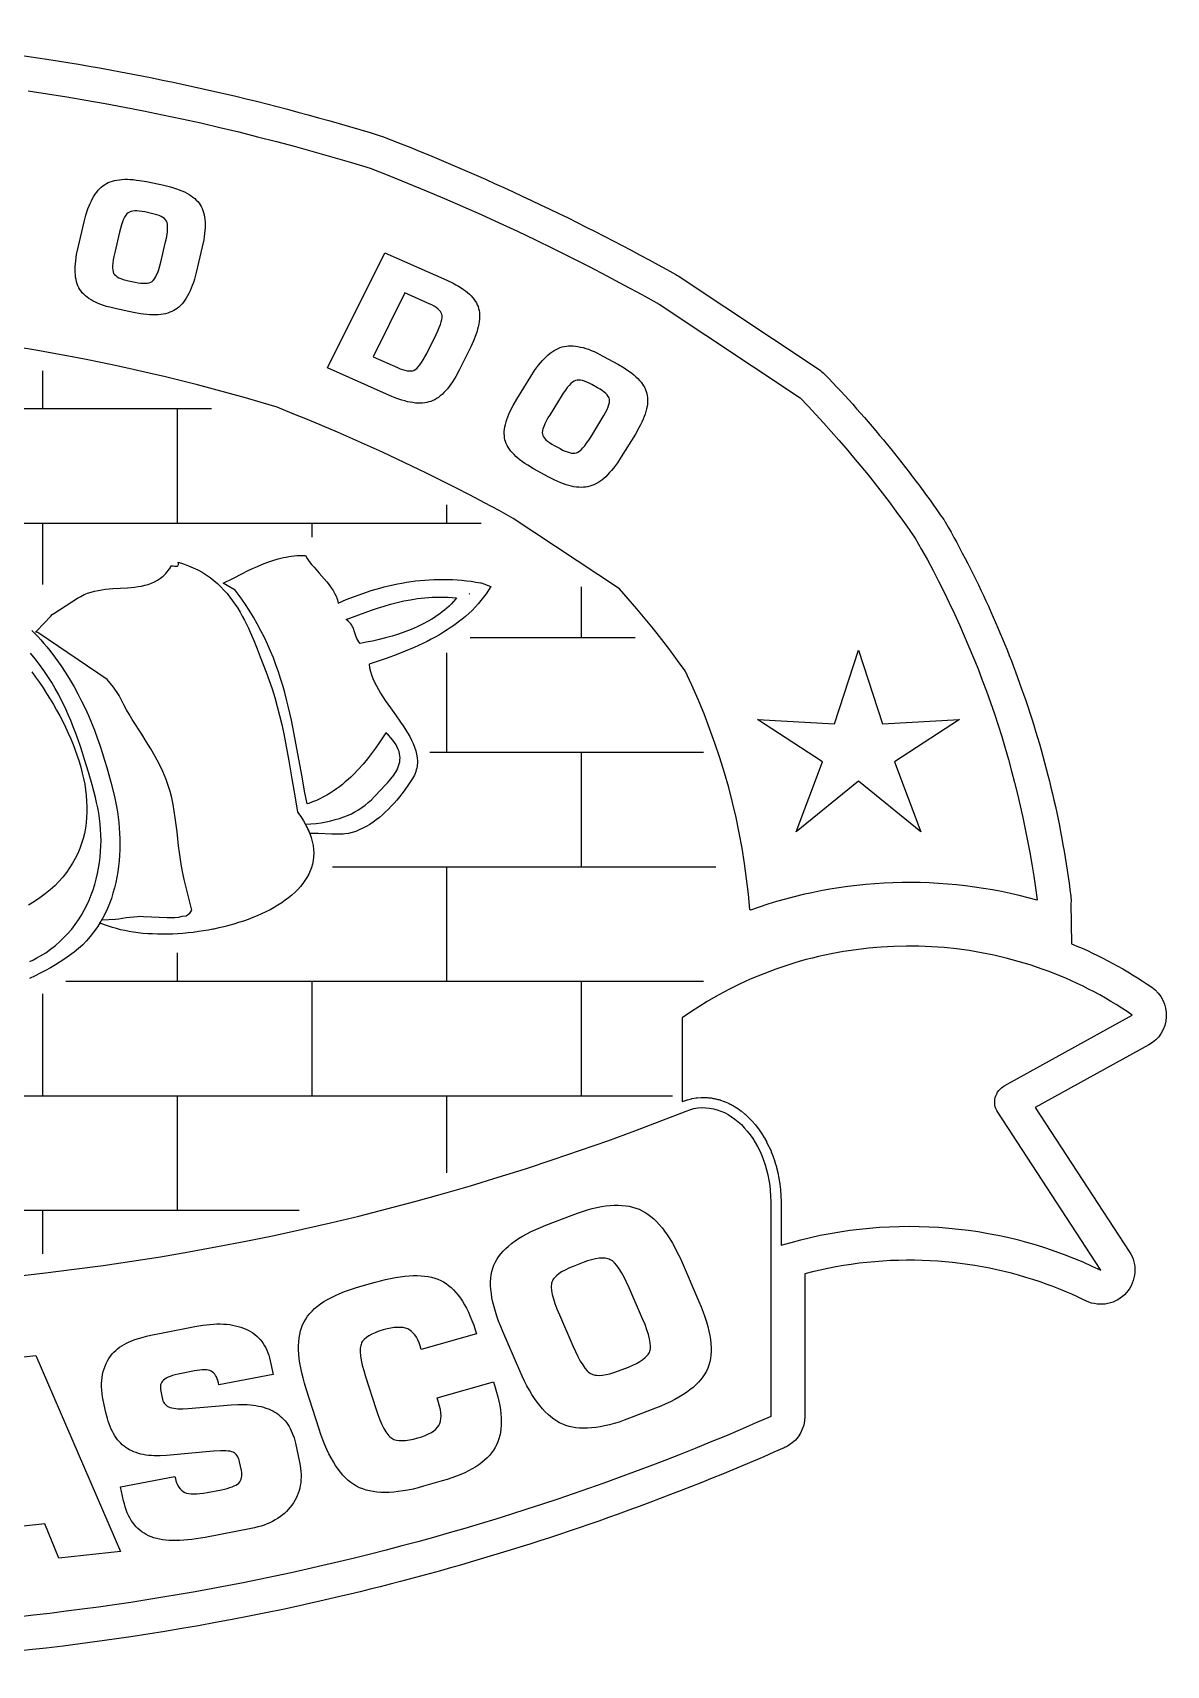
# Model space of a CAD drawing. Extents: x 0 to 420, y 0 to 240.
# Drawn here: x 253.4 to 420, y 0 to 240 of the extents above; entities that cross this region are included whole.
import ezdxf

# ---------------------------------------------------------------- set-up
doc = ezdxf.new("R2010")
doc.units = 0
doc.layers.add('Default Layer', color=1, linetype='CONTINUOUS')
doc.layers.add('Preview Toolpath Layer', color=1, linetype='CONTINUOUS')

msp = doc.modelspace()

# ---------------------------------------------------------------- linework, layer by layer
at = {"layer": 'Default Layer'}
msp.add_lwpolyline([(212.73, 240, -0.030894), (255.44, 236.1, -0.03643), (304.46, 224.85, -0.016156), (304.77, 224.75, -0.034459), (347.9, 204.45, -0.019472), (348.23, 204.25), (368.95, 190.48, -0.054064), (369.77, 189.79, -0.041039), (387.27, 168.43, -0.020932), (387.49, 168.08, -0.046662), (399.02, 142.74, -0.052003), (405.96, 113.09, -0.052157), (405.98, 112.05), (406.08, 106.06, -0.054553), (417.85, 99.68, -0.55657), (417.42, 91.19), (400.74, 81.99), (414.56, 60.81, -0.335463), (414.14, 54.79, -0.335463), (408.24, 53.55, 0.026503), (402.47, 56, 0.074015), (385.29, 59.47, 0.077955), (366.86, 57.55), (366.86, 36.58, -0.260981), (364.47, 32.32, -0.031548), (363.83, 31.98, -0.017645), (339.44, 22.23, -0.032416), (292.58, 8.76, -0.052999), (212.64, 0, -0.030515)], format="xyb", dxfattribs=at)
for points in [[(252.7, 231.46), (255.54, 231.02), (258.37, 230.57), (261.2, 230.09), (264.02, 229.58), (266.84, 229.06), (269.66, 228.51), (272.47, 227.93), (275.27, 227.34), (278.07, 226.72), (280.86, 226.07), (283.65, 225.4), (286.43, 224.71), (289.21, 224), (291.98, 223.26), (294.74, 222.5), (297.5, 221.71), (300.25, 220.91), (302.99, 220.07), (305.73, 218.99), (308.46, 217.89), (311.18, 216.76), (313.89, 215.62), (316.59, 214.44), (319.27, 213.25), (321.94, 212.03), (324.61, 210.8), (327.26, 209.53), (329.89, 208.25), (332.52, 206.95), (335.14, 205.62), (337.74, 204.27), (340.33, 202.9), (342.9, 201.5), (345.47, 200.09), (366.18, 186.32), (367.34, 185.1), (368.49, 183.87), (369.63, 182.63), (370.75, 181.38), (371.86, 180.12), (372.96, 178.85), (374.04, 177.57), (375.11, 176.28), (376.16, 174.98), (377.21, 173.67), (378.23, 172.34), (379.24, 171.01), (380.24, 169.67), (381.23, 168.32), (382.2, 166.96), (383.15, 165.59), (384.03, 164.04), (384.88, 162.49), (385.71, 160.92), (386.53, 159.35), (387.32, 157.76), (388.1, 156.17), (388.85, 154.57), (389.58, 152.97), (390.3, 151.35), (390.99, 149.73), (391.66, 148.11), (392.32, 146.47), (392.95, 144.83), (393.56, 143.18), (394.15, 141.52), (394.72, 139.86), (395.27, 138.19), (395.8, 136.52), (396.31, 134.84), (396.79, 133.15), (397.26, 131.46), (397.7, 129.76), (398.13, 128.06), (398.53, 126.35), (398.91, 124.64), (399.27, 122.93), (399.61, 121.21), (399.93, 119.48), (400.23, 117.75), (400.5, 116.02), (400.76, 114.28), (400.99, 112.54), (401, 112.47), (399.7, 112.82), (398.39, 113.15), (397.09, 113.45), (395.77, 113.73), (394.46, 113.98), (393.14, 114.21), (391.81, 114.4), (390.48, 114.58), (389.16, 114.73), (387.82, 114.85), (386.49, 114.94), (385.16, 115.01), (383.82, 115.06), (382.49, 115.08), (381.15, 115.07), (379.82, 115.04), (378.49, 114.98), (377.15, 114.89), (375.82, 114.78), (374.5, 114.65), (373.17, 114.49), (371.85, 114.3), (370.53, 114.09), (369.22, 113.85), (367.91, 113.58), (366.6, 113.29), (365.3, 112.98), (364.01, 112.64), (362.72, 112.27), (361.44, 111.88), (360.16, 111.46), (358.9, 111.02), (358.78, 111.1), (358.57, 113.37), (358.31, 115.63), (358, 117.89), (357.64, 120.14), (357.22, 122.38), (356.75, 124.61), (356.24, 126.82), (355.67, 129.03), (355.04, 131.22), (354.37, 133.4), (353.65, 135.57), (352.87, 137.72), (352.05, 139.86), (351.17, 141.98), (350.25, 144.08), (349.27, 146.17), (348.15, 147.73), (347, 149.29), (345.83, 150.82), (344.63, 152.34), (343.41, 153.84), (342.17, 155.32), (340.9, 156.78), (339.61, 158.23), (324.01, 168.6), (321.91, 169.75), (319.8, 170.88), (317.68, 171.99), (315.55, 173.09), (313.41, 174.17), (311.26, 175.23), (309.11, 176.28), (306.94, 177.31), (304.77, 178.32), (302.58, 179.32), (300.39, 180.29), (298.19, 181.26), (295.98, 182.2), (293.76, 183.13), (291.53, 184.04), (289.3, 184.93), (286.97, 185.63), (284.63, 186.3), (282.29, 186.96), (279.94, 187.59), (277.59, 188.21), (275.24, 188.81), (272.87, 189.39), (270.51, 189.95), (268.14, 190.49), (265.76, 191.01), (263.38, 191.51), (261, 191.99), (258.61, 192.46), (256.22, 192.9), (253.82, 193.32), (251.42, 193.73)], [(254.79, 190.3), (254.79, 184.75)], [(145.6, 184.75), (155.78, 184.75), (175.58, 184.75), (195.39, 184.75), (215.19, 184.75), (234.99, 184.75), (254.79, 184.75), (274.59, 184.75), (279.65, 184.75)], [(274.59, 184.75), (274.59, 167.92)], [(314.19, 170.59), (314.19, 167.92)], [(105.94, 167.92), (116.18, 167.92), (135.98, 167.92), (155.78, 167.92), (175.58, 167.92), (195.39, 167.92), (215.19, 167.92), (234.99, 167.92), (254.79, 167.92), (274.59, 167.92), (294.39, 167.92), (314.19, 167.92), (319.31, 167.92)], [(254.79, 167.92), (254.79, 158.9)], [(294.39, 167.92), (294.39, 165.82)], [(333.99, 158.53), (333.99, 151.08)], [(253.23, 152.11), (253.67, 151.68), (254.11, 151.22), (254.56, 150.74), (255, 150.23), (255.44, 149.71), (255.87, 149.17), (256.7, 148.06), (257.49, 146.95), (258.22, 145.87), (258.86, 144.84), (259.46, 143.83), (260.02, 142.8), (260.56, 141.75), (261.07, 140.69), (261.55, 139.62), (262.01, 138.54), (262.44, 137.45), (262.85, 136.36), (263.23, 135.26), (263.6, 134.17), (263.94, 133.07), (264.26, 131.98), (264.56, 130.9), (264.85, 129.83), (265.37, 127.73), (265.53, 126.99), (265.68, 126.24), (265.81, 125.47), (265.92, 124.69), (266.01, 123.91), (266.09, 123.12), (266.14, 122.32), (266.17, 121.51), (266.18, 120.7), (266.17, 119.89), (266.13, 119.08), (266.07, 118.27), (265.99, 117.46), (265.88, 116.66), (265.74, 115.86), (265.58, 115.06), (265.39, 114.28), (265.17, 113.5), (264.93, 112.73), (264.65, 111.98), (264.34, 111.23), (264, 110.51), (263.64, 109.79), (263.23, 109.1), (262.8, 108.42), (262.33, 107.77), (261.83, 107.13), (261.29, 106.52), (260.72, 105.93), (260.11, 105.37), (259.46, 104.83), (258.77, 104.33), (258.1, 103.87), (257.41, 103.42), (256.71, 102.98), (255.98, 102.55), (255.24, 102.14), (254.48, 101.73), (253.71, 101.34), (252.92, 100.97)], [(252.95, 103.45), (253.48, 103.72), (254, 103.99), (254.51, 104.28), (255.28, 104.76), (256.01, 105.27), (256.7, 105.81), (257.35, 106.38), (257.97, 106.97), (258.55, 107.59), (259.1, 108.23), (259.61, 108.89), (260.09, 109.57), (260.53, 110.27), (260.94, 110.99), (261.32, 111.73), (261.66, 112.48), (261.97, 113.24), (262.25, 114.01), (262.5, 114.79), (262.71, 115.59), (262.9, 116.39), (263.06, 117.19), (263.18, 118), (263.28, 118.82), (263.35, 119.63), (263.39, 120.45), (263.41, 121.27), (263.39, 122.08), (263.35, 122.89), (263.29, 123.69), (263.2, 124.49), (263.08, 125.28), (262.94, 126.06), (262.77, 126.83), (262.58, 127.59), (262.09, 129.42), (261.56, 131.29), (261, 133.18), (260.7, 134.13), (260.38, 135.09), (260.05, 136.04), (259.71, 137), (259.34, 137.95), (258.96, 138.91), (258.55, 139.85), (258.12, 140.79), (257.67, 141.73), (257.2, 142.66), (256.69, 143.57), (256.16, 144.48), (255.6, 145.37), (255.01, 146.25), (254.39, 147.12), (253.73, 147.97), (253.04, 148.8)], [(314.19, 148.82), (314.19, 134.24)], [(317.69, 151.08), (333.99, 151.08), (341.92, 151.08)], [(253.23, 146.05), (253.79, 145.27), (254.35, 144.47), (254.89, 143.67), (255.41, 142.86), (255.92, 142.04), (256.41, 141.22), (256.89, 140.39), (257.34, 139.56), (257.78, 138.73), (258.19, 137.89), (258.59, 137.05), (258.96, 136.21), (259.3, 135.37), (259.63, 134.53), (259.93, 133.69), (260.2, 132.85), (260.44, 132.01), (260.66, 131.17), (260.85, 130.34), (261.01, 129.51), (261.14, 128.68), (261.23, 127.86), (261.3, 127.05), (261.33, 126.24), (261.33, 125.43), (261.29, 124.64), (261.22, 123.85), (261.11, 123.07), (260.96, 122.3), (260.78, 121.54), (260.55, 120.79), (260.28, 120.05), (259.98, 119.32), (259.63, 118.6), (259.23, 117.9), (258.8, 117.21), (258.32, 116.54), (257.79, 115.88), (257.22, 115.23), (256.6, 114.6), (255.93, 113.99), (255.21, 113.4), (254.44, 112.82), (253.62, 112.26), (252.74, 111.72)], [(311.75, 134.24), (314.19, 134.24), (328.51, 134.24), (333.99, 134.24), (348.31, 134.24), (351.96, 134.24)], [(333.99, 134.24), (333.99, 117.4)], [(297.43, 117.4), (314.19, 117.4), (333.99, 117.4), (353.79, 117.4)], [(314.19, 117.4), (314.19, 100.57)], [(274.59, 104.72), (274.59, 100.57)], [(254.79, 98.71), (254.79, 83.73)], [(258.22, 100.57), (274.59, 100.57), (294.39, 100.57), (314.19, 100.57), (333.99, 100.57), (351.97, 100.57)], [(294.39, 100.57), (294.39, 83.73)], [(333.99, 100.57), (333.99, 83.73)], [(140.65, 83.73), (155.78, 83.73), (175.58, 83.73), (195.39, 83.73), (215.19, 83.73), (234.99, 83.73), (254.79, 83.73), (274.59, 83.73), (294.39, 83.73), (314.19, 83.73), (333.99, 83.73), (345.86, 83.73), (347.39, 83.73)], [(251.02, 57.23), (255.25, 57.7), (259.48, 58.22), (263.71, 58.79), (267.92, 59.41), (272.13, 60.07), (276.33, 60.79), (280.51, 61.55), (284.69, 62.35), (288.86, 63.21), (293.02, 64.11), (297.16, 65.06), (301.29, 66.05), (305.42, 67.1), (309.52, 68.19), (313.62, 69.32), (317.7, 70.51), (321.77, 71.74), (325.82, 73.01), (329.86, 74.34), (333.89, 75.71), (337.89, 77.12), (341.88, 78.58), (345.86, 80.09), (349.4, 81.48), (349.98, 81.68), (350.57, 81.83), (351.15, 81.93), (351.73, 81.98), (352.3, 81.97), (352.87, 81.92), (353.43, 81.82), (353.98, 81.67), (354.52, 81.48), (355.06, 81.25), (355.58, 80.97), (356.09, 80.65), (356.58, 80.3), (357.06, 79.91), (357.53, 79.48), (357.97, 79.02), (358.4, 78.52), (358.81, 78), (359.2, 77.44), (359.57, 76.86), (359.91, 76.25), (360.23, 75.61), (360.52, 74.95), (360.79, 74.27), (361.03, 73.56), (361.25, 72.84), (361.43, 72.1), (361.58, 71.34), (361.7, 70.56), (361.79, 69.78), (361.84, 68.98), (361.86, 68.17), (361.86, 58.29), (361.86, 36.58), (361.78, 36.54), (359.58, 35.58), (357.38, 34.64), (355.18, 33.71), (352.97, 32.79), (350.75, 31.89), (348.53, 31), (346.3, 30.13), (344.07, 29.28), (341.83, 28.43), (339.59, 27.6), (337.34, 26.79), (335.08, 25.99), (332.82, 25.21), (330.56, 24.44), (328.29, 23.68), (326.01, 22.94), (323.73, 22.22), (321.45, 21.51), (319.16, 20.81), (316.87, 20.13), (314.57, 19.46), (312.27, 18.81), (309.96, 18.17), (307.65, 17.55), (305.33, 16.94), (303.01, 16.35), (300.69, 15.77), (298.36, 15.21), (296.03, 14.66), (293.7, 14.13), (291.36, 13.61), (289.01, 13.11), (286.67, 12.62), (284.32, 12.15), (281.97, 11.69), (279.61, 11.25), (277.25, 10.82), (274.89, 10.4), (272.52, 10.01), (270.15, 9.62), (267.78, 9.26), (265.41, 8.9), (263.03, 8.57), (260.65, 8.24), (258.27, 7.94), (255.88, 7.64), (253.5, 7.37), (251.11, 7.1)], [(274.59, 83.73), (274.59, 66.89)], [(314.19, 83.73), (314.19, 72.42)], [(132.69, 66.89), (135.98, 66.89), (155.78, 66.89), (175.58, 66.89), (195.39, 66.89), (215.19, 66.89), (234.99, 66.89), (254.79, 66.89), (274.59, 66.89), (292.55, 66.89)], [(254.79, 66.89), (254.79, 60.47)]]:
    msp.add_lwpolyline(points, dxfattribs=at)
for points in [[(260.93, 212.2), (261.19, 213.19), (261.49, 214.1), (261.65, 214.52), (261.82, 214.91), (261.99, 215.29), (262.18, 215.64), (262.37, 215.97), (262.57, 216.28), (262.78, 216.56), (262.99, 216.83), (263.22, 217.07), (263.45, 217.28), (263.69, 217.48), (263.94, 217.65), (264.2, 217.81), (264.48, 217.95), (264.78, 218.07), (265.09, 218.17), (265.41, 218.26), (265.76, 218.33), (266.12, 218.38), (266.49, 218.42), (266.89, 218.44), (267.29, 218.44), (267.72, 218.43), (268.16, 218.39), (268.61, 218.34), (269.09, 218.28), (270.08, 218.1), (272.63, 217.56), (273.61, 217.32), (274.07, 217.19), (274.5, 217.05), (274.92, 216.91), (275.31, 216.75), (275.68, 216.58), (276.02, 216.41), (276.35, 216.22), (276.65, 216.03), (276.93, 215.83), (277.19, 215.62), (277.42, 215.4), (277.64, 215.17), (277.83, 214.94), (277.99, 214.69), (278.14, 214.43), (278.28, 214.15), (278.39, 213.86), (278.49, 213.55), (278.57, 213.23), (278.63, 212.88), (278.68, 212.52), (278.7, 212.15), (278.71, 211.76), (278.7, 211.35), (278.68, 210.92), (278.63, 210.48), (278.57, 210.02), (278.5, 209.54), (278.29, 208.54), (277.39, 204.75), (277.13, 203.76), (276.99, 203.29), (276.83, 202.85), (276.67, 202.44), (276.5, 202.04), (276.33, 201.67), (276.14, 201.31), (275.95, 200.98), (275.75, 200.68), (275.54, 200.39), (275.32, 200.13), (275.09, 199.89), (274.85, 199.67), (274.61, 199.47), (274.36, 199.3), (274.1, 199.14), (273.82, 199.01), (273.52, 198.89), (273.21, 198.78), (272.88, 198.69), (272.54, 198.62), (272.18, 198.57), (271.8, 198.54), (271.41, 198.52), (271, 198.51), (270.57, 198.53), (270.13, 198.56), (269.67, 198.61), (269.2, 198.68), (268.2, 198.86), (265.67, 199.39), (264.69, 199.63), (264.23, 199.76), (263.79, 199.9), (263.38, 200.05), (262.99, 200.2), (262.62, 200.37), (262.27, 200.54), (261.95, 200.73), (261.64, 200.92), (261.36, 201.12), (261.11, 201.33), (260.87, 201.55), (260.66, 201.77), (260.47, 202.01), (260.3, 202.25), (260.15, 202.51), (260.02, 202.79), (259.91, 203.08), (259.82, 203.39), (259.74, 203.71), (259.68, 204.06), (259.64, 204.42), (259.61, 204.79), (259.6, 205.19), (259.61, 205.6), (259.64, 206.02), (259.69, 206.47), (259.83, 207.4), (260.04, 208.41), (260.93, 212.2)], [(266.13, 210.68), (265.42, 207.67), (265.3, 207.11), (265.21, 206.6), (265.14, 206.14), (265.11, 205.74), (265.1, 205.38), (265.13, 205.07), (265.19, 204.82), (265.27, 204.61), (265.4, 204.44), (265.57, 204.28), (265.78, 204.12), (266.03, 203.98), (266.32, 203.85), (266.66, 203.73), (267.04, 203.62), (267.47, 203.52), (268.43, 203.32), (268.86, 203.24), (269.25, 203.18), (269.61, 203.16), (269.94, 203.16), (270.24, 203.19), (270.5, 203.24), (270.73, 203.33), (270.92, 203.44), (271.1, 203.59), (271.27, 203.8), (271.43, 204.06), (271.59, 204.39), (271.75, 204.76), (271.9, 205.2), (272.05, 205.7), (272.18, 206.25), (272.89, 209.25), (273.02, 209.81), (273.11, 210.32), (273.17, 210.77), (273.2, 211.18), (273.2, 211.54), (273.17, 211.85), (273.11, 212.11), (273.02, 212.31), (272.89, 212.49), (272.72, 212.66), (272.51, 212.82), (272.26, 212.97), (271.96, 213.1), (271.62, 213.22), (271.24, 213.34), (270.82, 213.44), (269.86, 213.64), (269.44, 213.72), (269.04, 213.77), (268.68, 213.79), (268.36, 213.79), (268.07, 213.76), (267.81, 213.71), (267.58, 213.63), (267.39, 213.51), (267.22, 213.36), (267.05, 213.15), (266.88, 212.88), (266.72, 212.56), (266.57, 212.17), (266.42, 211.73), (266.27, 211.23), (266.13, 210.68)], [(296.71, 190.71), (305.14, 207.65), (314.25, 203.6), (315.15, 203.17), (315.57, 202.95), (315.96, 202.72), (316.33, 202.5), (316.67, 202.26), (317, 202.03), (317.3, 201.79), (317.57, 201.54), (317.82, 201.3), (318.05, 201.04), (318.25, 200.79), (318.43, 200.53), (318.59, 200.27), (318.72, 200), (318.83, 199.73), (318.92, 199.45), (318.99, 199.16), (319.03, 198.86), (319.06, 198.54), (319.06, 198.21), (319.05, 197.87), (319.01, 197.52), (318.95, 197.16), (318.87, 196.78), (318.77, 196.39), (318.65, 195.99), (318.51, 195.58), (318.17, 194.71), (317.75, 193.8), (316.04, 190.38), (315.57, 189.48), (315.08, 188.68), (314.84, 188.32), (314.59, 187.97), (314.33, 187.65), (314.07, 187.36), (313.81, 187.08), (313.55, 186.83), (313.28, 186.6), (313.01, 186.39), (312.74, 186.21), (312.46, 186.05), (312.18, 185.91), (311.9, 185.8), (311.61, 185.71), (311.31, 185.63), (310.99, 185.58), (310.67, 185.55), (310.33, 185.53), (309.98, 185.54), (309.62, 185.56), (309.24, 185.61), (308.86, 185.67), (308.46, 185.75), (308.05, 185.86), (307.63, 185.98), (307.2, 186.12), (306.75, 186.28), (305.82, 186.67), (296.71, 190.71)], [(303.39, 192.36), (306.97, 190.77), (307.37, 190.6), (307.74, 190.47), (308.08, 190.37), (308.4, 190.3), (308.69, 190.27), (308.96, 190.27), (309.2, 190.3), (309.41, 190.36), (309.61, 190.47), (309.83, 190.64), (310.05, 190.87), (310.28, 191.15), (310.52, 191.49), (310.76, 191.89), (311.02, 192.35), (311.29, 192.86), (312.67, 195.65), (312.92, 196.17), (313.13, 196.65), (313.3, 197.09), (313.42, 197.48), (313.5, 197.83), (313.55, 198.14), (313.55, 198.4), (313.51, 198.62), (313.43, 198.82), (313.3, 199.02), (313.13, 199.21), (312.92, 199.4), (312.67, 199.59), (312.37, 199.78), (312.02, 199.97), (311.64, 200.15), (308.06, 201.74), (303.39, 192.36)], [(326.58, 189.46), (327.15, 190.33), (327.72, 191.11), (328.01, 191.46), (328.3, 191.79), (328.58, 192.1), (328.87, 192.38), (329.16, 192.64), (329.45, 192.88), (329.74, 193.09), (330.03, 193.28), (330.32, 193.44), (330.61, 193.58), (330.91, 193.7), (331.2, 193.8), (331.5, 193.87), (331.81, 193.92), (332.13, 193.95), (332.46, 193.96), (332.8, 193.95), (333.15, 193.92), (333.51, 193.87), (333.88, 193.79), (334.26, 193.7), (334.65, 193.58), (335.05, 193.45), (335.46, 193.29), (335.88, 193.12), (336.3, 192.92), (337.19, 192.46), (339.45, 191.22), (340.31, 190.71), (340.7, 190.46), (341.07, 190.2), (341.42, 189.94), (341.74, 189.68), (342.04, 189.41), (342.32, 189.15), (342.57, 188.88), (342.79, 188.61), (342.99, 188.34), (343.17, 188.06), (343.33, 187.79), (343.46, 187.51), (343.56, 187.23), (343.64, 186.95), (343.7, 186.66), (343.74, 186.35), (343.76, 186.04), (343.75, 185.72), (343.72, 185.39), (343.67, 185.04), (343.6, 184.69), (343.5, 184.32), (343.39, 183.94), (343.25, 183.56), (343.08, 183.16), (342.9, 182.75), (342.7, 182.33), (342.47, 181.9), (341.95, 181), (339.88, 177.65), (339.31, 176.78), (339.03, 176.38), (338.74, 176), (338.45, 175.65), (338.17, 175.32), (337.88, 175.01), (337.59, 174.73), (337.3, 174.47), (337.01, 174.24), (336.71, 174.02), (336.42, 173.84), (336.13, 173.67), (335.83, 173.53), (335.54, 173.41), (335.24, 173.32), (334.94, 173.25), (334.63, 173.2), (334.31, 173.17), (333.98, 173.16), (333.64, 173.17), (333.29, 173.2), (332.93, 173.25), (332.56, 173.33), (332.18, 173.42), (331.79, 173.53), (331.39, 173.67), (330.98, 173.83), (330.56, 174.01), (330.13, 174.2), (329.24, 174.66), (326.99, 175.9), (326.13, 176.4), (325.73, 176.66), (325.36, 176.92), (325.02, 177.18), (324.69, 177.44), (324.4, 177.7), (324.12, 177.97), (323.87, 178.23), (323.64, 178.5), (323.44, 178.77), (323.26, 179.05), (323.11, 179.32), (322.98, 179.6), (322.87, 179.88), (322.79, 180.16), (322.73, 180.45), (322.7, 180.75), (322.69, 181.06), (322.69, 181.38), (322.73, 181.71), (322.78, 182.06), (322.85, 182.41), (322.95, 182.78), (323.07, 183.15), (323.21, 183.54), (323.37, 183.94), (323.56, 184.35), (323.99, 185.2), (324.52, 186.1), (326.58, 189.46)], [(331.05, 186.52), (329.41, 183.86), (329.11, 183.36), (328.86, 182.9), (328.65, 182.48), (328.49, 182.1), (328.37, 181.76), (328.3, 181.47), (328.27, 181.21), (328.29, 180.99), (328.35, 180.79), (328.46, 180.58), (328.61, 180.38), (328.81, 180.17), (329.05, 179.96), (329.33, 179.75), (329.66, 179.53), (330.03, 179.32), (330.88, 178.85), (331.26, 178.65), (331.62, 178.49), (331.96, 178.36), (332.27, 178.26), (332.56, 178.21), (332.83, 178.19), (333.07, 178.2), (333.29, 178.25), (333.51, 178.34), (333.74, 178.49), (333.98, 178.7), (334.24, 178.96), (334.51, 179.28), (334.79, 179.65), (335.09, 180.08), (335.4, 180.56), (337.04, 183.22), (337.33, 183.72), (337.58, 184.18), (337.79, 184.6), (337.95, 184.98), (338.06, 185.32), (338.13, 185.62), (338.16, 185.88), (338.14, 186.11), (338.08, 186.32), (337.97, 186.53), (337.82, 186.74), (337.62, 186.95), (337.38, 187.16), (337.1, 187.37), (336.77, 187.59), (336.4, 187.81), (335.56, 188.27), (335.18, 188.47), (334.82, 188.63), (334.48, 188.76), (334.17, 188.85), (333.88, 188.91), (333.62, 188.93), (333.38, 188.91), (333.16, 188.86), (332.94, 188.77), (332.72, 188.61), (332.47, 188.41), (332.22, 188.14), (331.95, 187.82), (331.66, 187.44), (331.36, 187.01), (331.05, 186.52)], [(253.78, 151.89), (253.97, 152.08), (256.02, 154.25), (256.24, 154.45), (256.47, 154.64), (259.96, 156.85), (260.44, 157.14), (260.93, 157.39), (261.43, 157.59), (261.94, 157.76), (262.46, 157.91), (262.99, 158.02), (263.52, 158.11), (264.06, 158.18), (264.6, 158.23), (265.14, 158.27), (266.22, 158.34), (267.29, 158.4), (267.82, 158.45), (268.34, 158.5), (268.86, 158.57), (269.36, 158.66), (269.86, 158.77), (270.34, 158.9), (270.81, 159.07), (271.27, 159.28), (271.71, 159.52), (272.14, 159.8), (272.34, 159.96), (272.54, 160.13), (272.74, 160.32), (272.93, 160.51), (273.12, 160.73), (273.3, 160.95), (273.48, 161.19), (273.65, 161.44), (273.64, 161.53), (273.68, 161.59), (273.74, 161.63), (273.82, 161.64), (274.03, 161.62), (274.27, 161.59), (274.39, 161.58), (274.51, 161.58), (274.61, 161.6), (274.69, 161.64), (274.75, 161.71), (274.79, 161.81), (274.79, 161.95), (274.75, 162.14), (275.52, 161.91), (276.26, 161.64), (276.96, 161.35), (277.62, 161.02), (278.26, 160.67), (278.87, 160.29), (279.44, 159.89), (279.99, 159.46), (280.51, 159.01), (281.01, 158.54), (281.48, 158.05), (281.93, 157.55), (282.35, 157.03), (282.75, 156.49), (283.14, 155.94), (283.5, 155.38), (283.85, 154.81), (284.18, 154.22), (284.49, 153.64), (284.79, 153.04), (285.08, 152.45), (285.35, 151.85), (285.87, 150.64), (286.35, 149.44), (286.81, 148.26), (287.68, 146.01), (288.14, 144.78), (288.57, 143.53), (288.96, 142.25), (289.32, 140.95), (289.66, 139.63), (289.97, 138.29), (290.26, 136.95), (290.53, 135.61), (290.78, 134.27), (291.02, 132.94), (291.46, 130.32), (291.88, 127.8), (292.3, 125.41), (292.76, 124.76), (293.18, 124.12), (293.54, 123.49), (293.85, 122.88), (294.1, 122.27), (294.31, 121.67), (294.47, 121.09), (294.59, 120.51), (294.65, 119.94), (294.67, 119.39), (294.65, 118.85), (294.59, 118.31), (294.49, 117.79), (294.34, 117.28), (294.16, 116.79), (293.94, 116.3), (293.68, 115.82), (293.39, 115.36), (293.07, 114.91), (292.71, 114.47), (292.33, 114.04), (291.91, 113.63), (291.46, 113.23), (290.99, 112.84), (290.49, 112.46), (289.97, 112.09), (289.42, 111.74), (288.85, 111.4), (288.26, 111.08), (287.65, 110.77), (287.02, 110.47), (286.38, 110.18), (285.72, 109.91), (285.04, 109.65), (284.35, 109.41), (283.64, 109.18), (282.93, 108.96), (282.21, 108.76), (281.47, 108.57), (280.73, 108.4), (279.99, 108.24), (279.83, 108.21), (279.23, 108.09), (278.48, 107.96), (277.72, 107.85), (276.96, 107.75), (276.2, 107.66), (275.45, 107.6), (274.69, 107.54), (273.94, 107.5), (273.19, 107.48), (272.45, 107.47), (271.72, 107.48), (271, 107.51), (270.28, 107.55), (269.58, 107.6), (268.89, 107.68), (268.21, 107.77), (267.55, 107.87), (266.9, 108), (266.28, 108.13), (265.67, 108.29), (265.08, 108.46), (264.51, 108.66), (263.24, 109.09), (263.42, 109.4), (263.53, 109.58), (265.52, 109.69), (266.05, 109.74), (266.59, 109.81), (267.13, 109.91), (267.67, 109.99), (268.22, 110.05), (268.78, 110.09), (269.14, 110.11), (269.68, 110.09), (270.82, 110.04), (271.97, 109.99), (273.12, 109.95), (273.7, 109.94), (274.27, 109.94), (274.85, 109.96), (275.35, 110.14), (275.92, 110.19), (276.49, 110.56), (276.75, 111.02), (275.88, 114.56), (275.64, 115.51), (275.42, 116.47), (275.24, 117.46), (275.08, 118.46), (274.94, 119.47), (274.81, 120.49), (274.58, 122.54), (274.32, 124.57), (274.17, 125.57), (274, 126.55), (273.8, 127.51), (273.57, 128.44), (273.3, 129.34), (272.98, 130.21), (272.74, 130.79), (272.49, 131.37), (271.94, 132.5), (271.35, 133.62), (270.72, 134.72), (270.07, 135.81), (269.39, 136.88), (268.01, 139.02), (267.95, 139.12), (267.54, 139.8), (267.15, 140.48), (266.78, 141.17), (266.43, 141.86), (266.09, 142.55), (265.27, 143.8), (264.31, 144.91), (254.26, 151.74), (254.12, 151.82), (254, 151.87), (253.91, 151.89), (253.84, 151.89), (253.77, 151.87), (253.78, 151.89)], [(293.7, 126.63), (293.34, 128.48), (292.96, 130.6), (292.21, 134.79), (291.82, 136.86), (291.4, 138.93), (291.18, 139.95), (290.94, 140.98), (290.68, 142), (290.41, 143.02), (290.12, 144.04), (289.81, 145.05), (289.48, 146.06), (289.12, 147.07), (288.74, 148.08), (288.33, 149.09), (287.89, 150.09), (287.42, 151.09), (286.92, 152.09), (286.38, 153.09), (285.81, 154.09), (285.2, 155.09), (284.54, 156.08), (283.85, 157.08), (283.11, 158.07), (281.37, 159.06), (282.8, 159.78), (284.23, 160.51), (284.96, 160.87), (285.69, 161.21), (286.42, 161.55), (287.16, 161.86), (287.91, 162.15), (288.67, 162.42), (289.44, 162.65), (290.22, 162.84), (290.62, 162.92), (291.01, 162.99), (291.41, 163.05), (291.82, 163.1), (292.23, 163.13), (292.64, 163.15), (293.05, 163.16), (293.47, 163.15), (293.73, 162.71), (294.03, 162.27), (294.36, 161.84), (294.72, 161.41), (295.46, 160.56), (296.22, 159.7), (296.58, 159.28), (296.93, 158.85), (297.25, 158.41), (297.54, 157.98), (297.79, 157.53), (298, 157.08), (298.08, 156.85), (298.16, 156.63), (298.21, 156.39), (298.25, 156.16), (299.44, 156.66), (300.65, 157.14), (301.88, 157.58), (303.14, 157.99), (304.41, 158.36), (305.05, 158.53), (305.69, 158.68), (306.34, 158.83), (307, 158.97), (307.65, 159.09), (308.31, 159.21), (308.98, 159.31), (309.64, 159.4), (310.31, 159.47), (310.99, 159.53), (311.66, 159.58), (312.34, 159.61), (313.02, 159.63), (313.7, 159.64), (314.38, 159.63), (315.07, 159.61), (315.75, 159.56), (316.44, 159.51), (317.13, 159.43), (317.82, 159.35), (318.51, 159.24), (319.2, 159.11), (319.31, 159.11), (320.7, 158.6), (320.37, 158.06), (320.02, 157.53), (319.65, 157.01), (319.25, 156.51), (318.84, 156.02), (318.41, 155.54), (317.95, 155.08), (317.48, 154.64), (316.99, 154.2), (316.49, 153.78), (315.96, 153.37), (315.43, 152.97), (314.88, 152.59), (314.31, 152.21), (313.74, 151.85), (313.15, 151.5), (312.55, 151.16), (311.94, 150.83), (311.33, 150.51), (310.7, 150.2), (309.42, 149.62), (308.13, 149.06), (306.81, 148.55), (305.48, 148.06), (304.15, 147.61), (302.82, 147.18), (302.89, 146.65), (303.01, 146.11), (303.17, 145.58), (303.38, 145.04), (303.61, 144.51), (303.88, 143.97), (304.18, 143.44), (304.5, 142.9), (304.84, 142.37), (305.2, 141.83), (305.94, 140.77), (306.7, 139.7), (307.45, 138.64), (307.81, 138.11), (308.15, 137.58), (308.48, 137.06), (308.78, 136.53), (309.05, 136.01), (309.3, 135.49), (309.51, 134.96), (309.68, 134.44), (309.8, 133.93), (309.89, 133.41), (309.92, 132.9), (309.91, 132.64), (309.9, 132.38), (309.86, 132.13), (309.82, 131.87), (309.75, 131.62), (309.67, 131.37), (309.58, 131.11), (309.47, 130.86), (309.34, 130.61), (309.19, 130.36), (308.61, 129.47), (307.97, 128.56), (307.62, 128.1), (307.26, 127.65), (306.88, 127.19), (306.49, 126.74), (306.08, 126.3), (305.66, 125.86), (305.23, 125.44), (304.79, 125.03), (304.33, 124.64), (303.86, 124.27), (303.39, 123.93), (302.9, 123.6), (302.4, 123.3), (301.9, 123.04), (301.38, 122.8), (300.86, 122.59), (300.34, 122.43), (299.8, 122.3), (299.26, 122.21), (298.99, 122.18), (298.72, 122.16), (298.45, 122.16), (298.17, 122.16), (297.9, 122.18), (297.62, 122.19), (297.34, 122.2), (295.31, 122.27), (295.04, 122.29), (294.76, 122.29), (294.1, 122.3), (294.05, 122.42), (293.97, 122.6), (293.91, 122.74), (293.82, 122.94), (293.74, 123.11), (293.61, 123.37), (293.46, 123.64), (295.04, 123.75), (295.79, 123.87), (296.51, 124.01), (297.19, 124.16), (297.85, 124.32), (298.47, 124.5), (299.08, 124.71), (299.65, 124.93), (300.21, 125.18), (300.74, 125.45), (301.25, 125.75), (301.75, 126.08), (302.23, 126.44), (302.7, 126.83), (303.16, 127.25), (303.6, 127.7), (304.6, 128.75), (305.1, 129.27), (305.58, 129.79), (306.03, 130.32), (306.43, 130.85), (306.61, 131.12), (306.78, 131.39), (306.92, 131.66), (307.05, 131.94), (307.16, 132.22), (307.25, 132.51), (307.31, 132.79), (307.35, 133.09), (307.36, 133.39), (307.35, 133.69), (307.3, 134), (307.22, 134.31), (307.11, 134.64), (306.96, 134.96), (306.78, 135.3), (306.56, 135.64), (306.3, 135.99), (306, 136.35), (305.66, 136.72), (305.27, 137.09), (304.8, 136.36), (304.29, 135.6), (303.75, 134.83), (303.18, 134.04), (302.57, 133.26), (301.92, 132.47), (301.23, 131.69), (300.5, 130.94), (300.11, 130.57), (299.72, 130.2), (299.31, 129.85), (298.89, 129.5), (298.46, 129.16), (298.01, 128.84), (297.55, 128.52), (297.08, 128.22), (296.6, 127.93), (296.1, 127.65), (295.59, 127.39), (295.06, 127.15), (294.51, 126.92), (293.96, 126.71), (293.7, 126.63)], [(315.25, 156.41), (315.21, 156.36), (314.91, 156.03), (314.59, 155.72), (314.26, 155.42), (313.92, 155.12), (313.56, 154.84), (313.2, 154.56), (312.82, 154.3), (312.43, 154.04), (312.03, 153.79), (311.62, 153.55), (310.77, 153.1), (309.9, 152.67), (308.99, 152.28), (308.07, 151.92), (307.14, 151.6), (306.19, 151.3), (305.24, 151.03), (304.29, 150.78), (303.34, 150.57), (302.4, 150.38), (301.48, 150.21), (301.29, 150.47), (301.14, 150.72), (301.02, 150.96), (300.92, 151.19), (300.77, 151.63), (300.64, 152.06), (300.58, 152.27), (300.5, 152.47), (300.4, 152.68), (300.28, 152.88), (300.13, 153.09), (299.95, 153.29), (299.72, 153.5), (299.46, 153.72), (301.31, 154.42), (302.23, 154.77), (303.15, 155.1), (304.07, 155.41), (305.01, 155.71), (305.95, 155.99), (306.92, 156.24), (307.9, 156.46), (308.91, 156.65), (309.94, 156.81), (310.47, 156.87), (311, 156.92), (311.55, 156.96), (312.1, 157), (312.67, 157.02), (313.24, 157.03), (313.82, 157.02), (314.42, 157.01), (315.02, 156.98), (315.64, 156.94), (315.25, 156.41)], [(374.75, 129.95), (365.57, 122.53), (369.46, 132.79), (359.9, 139.02), (371.2, 138.4), (374.75, 149.22), (378.29, 138.4), (389.59, 139.02), (380.03, 132.79), (383.92, 122.53), (374.75, 129.95)], [(322.48, 49.05), (322.16, 49.82), (321.86, 50.58), (321.6, 51.31), (321.38, 52.02), (321.18, 52.71), (321.02, 53.38), (320.88, 54.02), (320.79, 54.64), (320.72, 55.24), (320.68, 55.82), (320.68, 56.37), (320.71, 56.9), (320.77, 57.41), (320.87, 57.9), (321, 58.36), (321.16, 58.81), (321.35, 59.24), (321.58, 59.66), (321.85, 60.07), (322.16, 60.48), (322.51, 60.88), (322.89, 61.26), (323.31, 61.64), (323.77, 62.02), (324.27, 62.38), (324.8, 62.74), (325.37, 63.08), (325.98, 63.42), (326.63, 63.75), (327.31, 64.07), (328.03, 64.38), (328.79, 64.69), (332.66, 66.18), (333.43, 66.47), (334.18, 66.72), (334.91, 66.95), (335.61, 67.14), (336.3, 67.3), (336.96, 67.43), (337.61, 67.53), (338.23, 67.6), (338.84, 67.64), (339.42, 67.65), (339.98, 67.62), (340.53, 67.57), (341.05, 67.49), (341.55, 67.37), (342.03, 67.22), (342.49, 67.04), (342.93, 66.83), (343.37, 66.59), (343.81, 66.3), (344.23, 65.98), (344.65, 65.62), (345.07, 65.22), (345.47, 64.79), (345.87, 64.32), (346.26, 63.81), (346.65, 63.27), (347.03, 62.68), (347.4, 62.06), (347.76, 61.41), (348.12, 60.71), (348.47, 59.98), (348.81, 59.22), (351.3, 53.47), (351.63, 52.69), (351.92, 51.94), (352.18, 51.21), (352.4, 50.5), (352.6, 49.81), (352.76, 49.14), (352.89, 48.5), (352.98, 47.88), (353.05, 47.28), (353.08, 46.7), (353.08, 46.14), (353.05, 45.61), (352.98, 45.1), (352.88, 44.61), (352.75, 44.14), (352.59, 43.69), (352.39, 43.26), (352.16, 42.84), (351.89, 42.42), (351.58, 42.02), (351.23, 41.62), (350.85, 41.23), (350.43, 40.85), (349.97, 40.48), (349.47, 40.11), (348.93, 39.76), (348.36, 39.41), (347.75, 39.07), (347.1, 38.74), (346.42, 38.42), (345.69, 38.11), (344.93, 37.8), (341.08, 36.32), (340.31, 36.03), (339.56, 35.77), (338.84, 35.55), (338.13, 35.36), (337.44, 35.19), (336.78, 35.06), (336.13, 34.96), (335.51, 34.89), (334.91, 34.85), (334.32, 34.84), (333.76, 34.86), (333.22, 34.92), (332.7, 35), (332.2, 35.11), (331.72, 35.26), (331.27, 35.43), (330.82, 35.65), (330.39, 35.9), (329.96, 36.18), (329.53, 36.51), (329.12, 36.87), (328.71, 37.27), (328.3, 37.7), (327.91, 38.18), (327.52, 38.69), (327.13, 39.23), (326.76, 39.82), (326.39, 40.44), (326.02, 41.1), (325.66, 41.79), (325.31, 42.53), (324.97, 43.3), (322.48, 49.05)], [(330.78, 51.54), (332.76, 46.98), (333.13, 46.13), (333.5, 45.38), (333.86, 44.73), (334.21, 44.16), (334.55, 43.69), (334.88, 43.31), (335.04, 43.16), (335.2, 43.02), (335.36, 42.92), (335.51, 42.83), (335.68, 42.76), (335.85, 42.71), (336.03, 42.67), (336.23, 42.64), (336.65, 42.62), (337.12, 42.65), (337.64, 42.73), (338.2, 42.87), (338.8, 43.05), (339.45, 43.29), (340.92, 43.85), (341.56, 44.12), (342.12, 44.39), (342.62, 44.66), (343.05, 44.95), (343.41, 45.24), (343.7, 45.54), (343.82, 45.69), (343.92, 45.84), (344.01, 46), (344.07, 46.16), (344.12, 46.32), (344.16, 46.51), (344.18, 46.71), (344.18, 46.93), (344.14, 47.42), (344.04, 47.99), (343.88, 48.62), (343.65, 49.32), (343.37, 50.1), (343.02, 50.94), (341.04, 55.5), (340.67, 56.34), (340.3, 57.08), (339.93, 57.74), (339.58, 58.3), (339.23, 58.77), (338.9, 59.15), (338.73, 59.3), (338.57, 59.44), (338.41, 59.54), (338.25, 59.63), (338.08, 59.7), (337.9, 59.76), (337.72, 59.8), (337.52, 59.83), (337.09, 59.86), (336.61, 59.83), (336.09, 59.75), (335.53, 59.62), (334.92, 59.44), (334.27, 59.2), (332.82, 58.64), (332.19, 58.38), (331.62, 58.11), (331.12, 57.83), (330.69, 57.55), (330.34, 57.26), (330.05, 56.96), (329.93, 56.81), (329.84, 56.66), (329.75, 56.5), (329.69, 56.35), (329.64, 56.18), (329.61, 56), (329.59, 55.8), (329.59, 55.58), (329.64, 55.08), (329.74, 54.52), (329.91, 53.88), (330.14, 53.17), (330.43, 52.39), (330.78, 51.54)], [(321.09, 41.66), (321.35, 40.83), (321.56, 40.14), (321.74, 39.47), (321.89, 38.82), (322.02, 38.18), (322.12, 37.56), (322.19, 36.97), (322.23, 36.39), (322.24, 35.82), (322.22, 35.28), (322.18, 34.76), (322.11, 34.25), (322.01, 33.77), (321.88, 33.3), (321.72, 32.85), (321.54, 32.42), (321.33, 32.01), (321.08, 31.61), (320.81, 31.23), (320.5, 30.86), (320.16, 30.5), (319.79, 30.15), (319.38, 29.81), (318.95, 29.49), (318.48, 29.18), (317.98, 28.88), (317.45, 28.59), (316.88, 28.31), (316.28, 28.05), (315.66, 27.79), (315, 27.55), (314.3, 27.32), (313.58, 27.11), (310.83, 26.32), (310.03, 26.11), (309.27, 25.92), (308.52, 25.76), (307.8, 25.64), (307.1, 25.54), (306.43, 25.46), (305.77, 25.42), (305.15, 25.41), (304.54, 25.42), (303.96, 25.47), (303.41, 25.54), (302.87, 25.64), (302.37, 25.77), (301.88, 25.93), (301.42, 26.11), (300.98, 26.33), (300.56, 26.58), (300.15, 26.87), (299.75, 27.19), (299.35, 27.55), (298.97, 27.95), (298.6, 28.38), (298.25, 28.85), (297.9, 29.36), (297.56, 29.9), (297.23, 30.48), (296.91, 31.09), (296.6, 31.74), (296.31, 32.43), (296.02, 33.16), (295.74, 33.92), (295.48, 34.71), (293.58, 40.66), (293.33, 41.46), (293.12, 42.24), (292.93, 42.99), (292.78, 43.72), (292.65, 44.43), (292.56, 45.1), (292.49, 45.76), (292.46, 46.38), (292.45, 46.99), (292.48, 47.56), (292.53, 48.12), (292.62, 48.64), (292.73, 49.15), (292.88, 49.62), (293.05, 50.07), (293.26, 50.5), (293.5, 50.91), (293.77, 51.31), (294.08, 51.7), (294.43, 52.08), (294.81, 52.44), (295.23, 52.79), (295.69, 53.13), (296.18, 53.46), (296.72, 53.78), (297.28, 54.09), (297.89, 54.38), (298.53, 54.66), (299.2, 54.93), (299.92, 55.19), (300.67, 55.44), (301.45, 55.67), (303.69, 56.31), (304.48, 56.53), (305.24, 56.72), (305.98, 56.88), (306.69, 57.01), (307.38, 57.12), (308.05, 57.21), (308.69, 57.26), (309.3, 57.29), (309.89, 57.3), (310.46, 57.27), (311, 57.23), (311.52, 57.15), (312.01, 57.05), (312.48, 56.92), (312.92, 56.77), (313.34, 56.59), (313.74, 56.38), (314.13, 56.13), (314.51, 55.86), (314.88, 55.55), (315.23, 55.21), (315.58, 54.83), (315.91, 54.43), (316.24, 53.99), (316.55, 53.52), (316.85, 53.01), (317.14, 52.48), (317.42, 51.91), (317.69, 51.3), (317.94, 50.67), (318.19, 50), (318.42, 49.3), (318.6, 48.74), (310.49, 46.43), (310.33, 46.95), (310.16, 47.42), (309.98, 47.84), (309.78, 48.22), (309.55, 48.56), (309.31, 48.85), (309.06, 49.09), (308.78, 49.29), (308.49, 49.45), (308.16, 49.56), (307.8, 49.64), (307.41, 49.68), (306.98, 49.68), (306.51, 49.64), (306.01, 49.57), (305.46, 49.45), (304.89, 49.3), (304.26, 49.11), (303.7, 48.9), (303.21, 48.68), (302.77, 48.44), (302.41, 48.19), (302.1, 47.92), (301.98, 47.78), (301.86, 47.64), (301.77, 47.49), (301.69, 47.34), (301.63, 47.18), (301.58, 47), (301.54, 46.8), (301.52, 46.58), (301.51, 46.09), (301.56, 45.51), (301.66, 44.86), (301.82, 44.14), (302.03, 43.33), (302.3, 42.45), (303.8, 37.74), (304.1, 36.87), (304.39, 36.09), (304.68, 35.41), (304.97, 34.82), (305.27, 34.32), (305.56, 33.91), (305.71, 33.74), (305.86, 33.59), (306.01, 33.47), (306.15, 33.37), (306.31, 33.29), (306.47, 33.22), (306.83, 33.11), (307.24, 33.05), (307.69, 33.04), (308.19, 33.07), (308.74, 33.14), (309.32, 33.26), (309.96, 33.43), (310.55, 33.61), (311.08, 33.8), (311.55, 34.01), (311.97, 34.24), (312.34, 34.47), (312.64, 34.72), (312.89, 34.99), (313.08, 35.26), (313.23, 35.57), (313.33, 35.91), (313.38, 36.28), (313.4, 36.68), (313.37, 37.12), (313.3, 37.6), (313.18, 38.11), (313.03, 38.65), (312.82, 39.3), (321.09, 41.66)], [(266.29, 26.23), (274.27, 27.78), (274.34, 27.48), (274.43, 27.1), (274.55, 26.75), (274.69, 26.44), (274.85, 26.17), (275.04, 25.93), (275.24, 25.73), (275.47, 25.56), (275.71, 25.43), (275.99, 25.33), (276.31, 25.26), (276.66, 25.21), (277.06, 25.2), (277.49, 25.21), (277.96, 25.25), (278.47, 25.32), (279.02, 25.41), (281.1, 25.81), (281.56, 25.91), (281.97, 26.01), (282.35, 26.13), (282.69, 26.24), (282.99, 26.37), (283.25, 26.51), (283.47, 26.65), (283.65, 26.8), (283.8, 26.97), (283.92, 27.16), (284.02, 27.36), (284.08, 27.59), (284.12, 27.83), (284.12, 28.09), (284.1, 28.37), (284.05, 28.66), (283.77, 29.94), (283.71, 30.19), (283.63, 30.42), (283.53, 30.63), (283.42, 30.81), (283.3, 30.97), (283.16, 31.11), (283.01, 31.23), (282.84, 31.32), (282.64, 31.4), (282.4, 31.46), (282.11, 31.5), (281.77, 31.53), (281.39, 31.54), (280.96, 31.54), (279.96, 31.48), (273.06, 30.86), (272.12, 30.81), (271.67, 30.8), (271.24, 30.81), (270.81, 30.83), (270.4, 30.87), (270.01, 30.92), (269.63, 30.99), (269.26, 31.06), (268.9, 31.16), (268.56, 31.27), (268.23, 31.39), (267.92, 31.52), (267.62, 31.68), (267.33, 31.84), (267.05, 32.02), (266.79, 32.22), (266.54, 32.43), (266.3, 32.66), (266.07, 32.91), (265.85, 33.17), (265.64, 33.45), (265.44, 33.75), (265.26, 34.06), (265.08, 34.39), (264.91, 34.74), (264.76, 35.1), (264.61, 35.48), (264.48, 35.88), (264.35, 36.29), (264.13, 37.16), (263.74, 38.97), (263.64, 39.48), (263.57, 39.98), (263.52, 40.46), (263.49, 40.94), (263.49, 41.41), (263.52, 41.86), (263.56, 42.31), (263.64, 42.75), (263.73, 43.18), (263.85, 43.59), (264, 43.99), (264.16, 44.38), (264.35, 44.75), (264.57, 45.11), (264.81, 45.45), (265.07, 45.77), (265.31, 46.04), (265.57, 46.3), (265.85, 46.54), (266.15, 46.77), (266.47, 46.98), (266.8, 47.18), (267.16, 47.37), (267.53, 47.54), (267.93, 47.71), (268.39, 47.88), (268.9, 48.05), (269.47, 48.21), (270.08, 48.37), (270.75, 48.53), (272.24, 48.85), (277.22, 49.81), (277.8, 49.92), (278.36, 50), (278.9, 50.07), (279.43, 50.12), (279.95, 50.16), (280.45, 50.18), (280.94, 50.18), (281.42, 50.16), (281.88, 50.13), (282.33, 50.08), (282.76, 50.01), (283.18, 49.93), (283.58, 49.82), (283.98, 49.71), (284.35, 49.57), (284.71, 49.42), (285.06, 49.25), (285.39, 49.06), (285.71, 48.86), (286, 48.64), (286.29, 48.41), (286.55, 48.16), (286.8, 47.89), (287.03, 47.61), (287.24, 47.31), (287.44, 46.99), (287.62, 46.66), (287.79, 46.32), (287.94, 45.96), (288.07, 45.58), (288.19, 45.18), (288.29, 44.77), (288.72, 42.76), (280.74, 41.22), (280.67, 41.53), (280.59, 41.85), (280.5, 42.13), (280.39, 42.39), (280.26, 42.62), (280.12, 42.82), (279.96, 42.98), (279.79, 43.12), (279.61, 43.23), (279.4, 43.32), (279.17, 43.38), (278.9, 43.42), (278.61, 43.44), (278.29, 43.44), (277.93, 43.41), (277.55, 43.36), (277.14, 43.29), (275.22, 42.92), (274.75, 42.82), (274.31, 42.71), (273.92, 42.6), (273.57, 42.48), (273.26, 42.36), (273, 42.22), (272.77, 42.08), (272.59, 41.94), (272.44, 41.79), (272.33, 41.62), (272.23, 41.43), (272.17, 41.24), (272.13, 41.02), (272.13, 40.79), (272.14, 40.54), (272.19, 40.28), (272.45, 39.06), (272.51, 38.86), (272.59, 38.68), (272.69, 38.52), (272.82, 38.37), (272.97, 38.24), (273.15, 38.12), (273.35, 38.01), (273.57, 37.92), (273.82, 37.85), (274.1, 37.79), (274.39, 37.74), (274.71, 37.71), (275.06, 37.7), (275.43, 37.7), (276.24, 37.74), (282.53, 38.28), (283.52, 38.34), (284.46, 38.34), (284.9, 38.32), (285.34, 38.29), (285.76, 38.24), (286.17, 38.19), (286.56, 38.11), (286.94, 38.03), (287.31, 37.93), (287.66, 37.81), (288.01, 37.69), (288.33, 37.55), (288.65, 37.39), (288.95, 37.22), (289.23, 37.05), (289.5, 36.85), (289.76, 36.65), (290.01, 36.42), (290.25, 36.19), (290.47, 35.94), (290.68, 35.68), (290.87, 35.4), (291.06, 35.11), (291.23, 34.8), (291.38, 34.48), (291.53, 34.14), (291.66, 33.79), (291.78, 33.43), (291.88, 33.05), (291.98, 32.66), (292.59, 29.85), (292.68, 29.39), (292.74, 28.95), (292.79, 28.51), (292.81, 28.09), (292.82, 27.66), (292.8, 27.25), (292.76, 26.85), (292.7, 26.45), (292.62, 26.06), (292.52, 25.68), (292.39, 25.3), (292.25, 24.94), (292.08, 24.58), (291.89, 24.23), (291.69, 23.89), (291.46, 23.55), (291.21, 23.23), (290.94, 22.92), (290.66, 22.62), (290.36, 22.34), (290.05, 22.08), (289.72, 21.83), (289.37, 21.59), (289, 21.37), (288.62, 21.16), (288.22, 20.97), (287.81, 20.79), (287.38, 20.63), (286.93, 20.48), (286.47, 20.34), (285.99, 20.22), (285.49, 20.12), (278.71, 18.81), (278.04, 18.68), (277.4, 18.58), (276.77, 18.49), (276.16, 18.43), (275.57, 18.38), (275, 18.35), (274.45, 18.33), (273.92, 18.34), (273.41, 18.36), (272.92, 18.41), (272.45, 18.47), (272, 18.54), (271.57, 18.64), (271.17, 18.76), (270.78, 18.89), (270.41, 19.04), (270.06, 19.22), (269.73, 19.41), (269.41, 19.62), (269.11, 19.85), (268.83, 20.1), (268.56, 20.38), (268.31, 20.67), (268.07, 20.98), (267.85, 21.31), (267.64, 21.67), (267.45, 22.04), (267.27, 22.43), (267.11, 22.84), (266.97, 23.28), (266.84, 23.73), (266.73, 24.2), (266.29, 26.23)], [(235.39, 13.42), (240.86, 44.13), (253.84, 45.53), (266.26, 16.74), (257.21, 15.76), (255.17, 20.8), (245.25, 19.74), (244.44, 14.39), (235.39, 13.42)]]:
    msp.add_lwpolyline(points, close=True, dxfattribs=at)
msp.add_lwpolyline([(363.36, 61.75), (364.83, 62.18), (366.26, 62.56), (367.69, 62.9), (369.13, 63.22), (370.57, 63.5), (372.01, 63.74), (373.46, 63.96), (374.92, 64.14), (376.37, 64.28), (377.83, 64.4), (379.29, 64.48), (380.75, 64.53), (382.2, 64.55), (383.66, 64.53), (385.12, 64.48), (386.57, 64.4), (388.02, 64.28), (389.47, 64.14), (390.91, 63.96), (392.35, 63.75), (393.79, 63.5), (395.22, 63.23), (396.64, 62.92), (398.05, 62.58), (399.46, 62.2), (400.86, 61.8), (402.25, 61.36), (403.63, 60.89), (405, 60.39), (406.36, 59.86), (407.71, 59.3), (409.05, 58.7), (410.37, 58.07), (395.21, 81.32), (395.07, 81.57), (394.95, 81.83), (394.86, 82.09), (394.8, 82.36), (394.77, 82.64), (394.77, 82.92), (394.8, 83.2), (394.86, 83.47), (394.94, 83.74), (395.06, 84), (395.2, 84.25), (395.36, 84.48), (395.55, 84.69), (395.76, 84.89), (395.99, 85.06), (396.24, 85.22), (415, 95.57), (414.22, 96.1), (413.44, 96.62), (412.64, 97.12), (411.85, 97.6), (411.04, 98.08), (410.22, 98.54), (409.4, 98.98), (408.58, 99.41), (407.75, 99.83), (406.91, 100.23), (406.06, 100.62), (405.21, 101), (404.36, 101.36), (403.49, 101.7), (402.63, 102.04), (401.76, 102.35), (400, 102.95), (398.23, 103.48), (396.44, 103.96), (394.64, 104.39), (392.83, 104.75), (391.01, 105.06), (389.17, 105.31), (387.33, 105.5), (385.49, 105.63), (383.64, 105.7), (381.79, 105.72), (379.93, 105.68), (378.08, 105.58), (376.23, 105.42), (374.39, 105.2), (372.54, 104.92), (370.71, 104.59), (369.8, 104.4), (368.89, 104.19), (367.98, 103.97), (367.07, 103.74), (366.17, 103.49), (365.27, 103.22), (364.37, 102.94), (363.48, 102.65), (362.59, 102.34), (361.7, 102.01), (360.82, 101.67), (359.94, 101.32), (359.07, 100.95), (358.2, 100.57), (357.08, 100.04), (355.97, 99.49), (354.88, 98.92), (353.79, 98.33), (352.52, 97.59), (351.27, 96.82), (350.04, 96.01), (348.83, 95.18), (348.83, 82.87), (348.84, 82.87, -0.010368), (348.9, 82.89), (349.48, 83.1, -0.02123), (349.61, 83.14), (350.19, 83.29, -0.021616), (350.32, 83.31), (350.9, 83.41, -0.021786), (351.03, 83.43), (351.61, 83.47, -0.021736), (351.74, 83.48, -0.003578), (352.33, 83.47, -0.014317), (352.42, 83.47, -0.003578), (353.01, 83.41, -0.017523), (353.11, 83.4, -0.003504), (353.69, 83.29, -0.017023), (353.79, 83.27, -0.003404), (354.37, 83.12, -0.019715), (354.48, 83.09), (355.02, 82.89, -0.018929), (355.13, 82.85), (355.66, 82.62, -0.018107), (355.76, 82.57, -0.003456), (356.3, 82.29, -0.013824), (356.37, 82.24, -0.003294), (356.9, 81.92, -0.009885), (356.95, 81.88, -0.003294), (357.46, 81.52, -0.015708), (357.53, 81.46), (358.01, 81.07, -0.014993), (358.08, 81.01), (358.54, 80.58, -0.014337), (358.6, 80.52), (359.05, 80.06, -0.013744), (359.11, 80), (359.54, 79.5, -0.013216), (359.59, 79.44), (360, 78.92, -0.012752), (360.04, 78.86), (360.43, 78.3, -0.012349), (360.47, 78.24), (360.84, 77.65, -0.012006), (360.87, 77.59), (361.22, 76.98, -0.011717), (361.25, 76.92), (361.57, 76.28, -0.01148), (361.6, 76.22), (361.89, 75.56, -0.011291), (361.92, 75.5), (362.19, 74.81, -0.011146), (362.21, 74.75), (362.45, 74.05, -0.011042), (362.47, 73.98), (362.69, 73.26, -0.010976), (362.7, 73.2), (362.89, 72.46, -0.010943), (362.9, 72.39), (363.05, 71.63, -0.01094), (363.06, 71.57), (363.19, 70.79, -0.010964), (363.19, 70.73), (363.28, 69.94, -0.011011), (363.29, 69.88), (363.34, 69.08, -0.011079), (363.34, 69.01), (363.36, 68.2), (363.36, 68.17), (363.36, 61.75)], format="xyb", close=True, dxfattribs=at)
at = {"layer": 'Preview Toolpath Layer'}
msp.add_lwpolyline([(317.54, 157.47), (317.55, 157.49), (317.53, 157.49), (317.54, 157.47)], close=True, dxfattribs=at)

doc.saveas('drawing.dxf')
